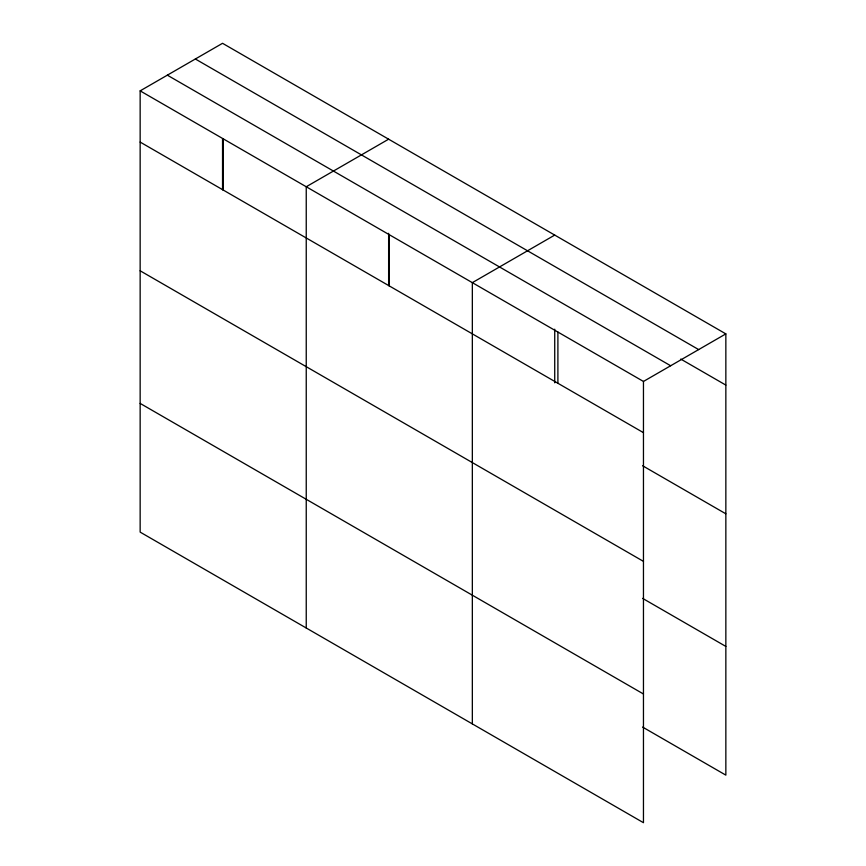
<?xml version="1.0" encoding="UTF-8"?>
<svg xmlns="http://www.w3.org/2000/svg" width="866" height="866" viewBox="0 0 866 866"><rect width="100%" height="100%" fill="white"/><g stroke="black" fill="none" stroke-linecap="round" stroke-linejoin="round"><path stroke-width="1.3" d="M222.54 189.708L222.54 138.755M388.628 285.596L388.628 233.311M554.727 382.837L554.727 329.199M643.46 561.374L643.46 381.451L140.151 90.865L140.151 532.114L643.46 822.7L643.46 561.374L140.151 270.787M642.594 727.072L725.849 775.135L725.849 333.886L222.54 43.3L140.151 90.865M388.628 139.188L306.239 186.753L306.239 628.012M554.727 235.087L472.338 282.652L472.338 723.9M643.46 381.451L725.849 333.886M195.348 58.996L698.656 349.583M680.752 359.065L725.849 385.099M167.344 75.169L670.652 365.755M140.151 142.078L643.46 432.664M642.594 465.746L725.849 513.809M642.594 598.363L725.849 646.426M140.151 403.404L643.46 693.991M557.899 332.046L557.899 383.259M389.289 234.708L389.289 285.921M223.201 138.809L223.201 190.022"/></g></svg>
